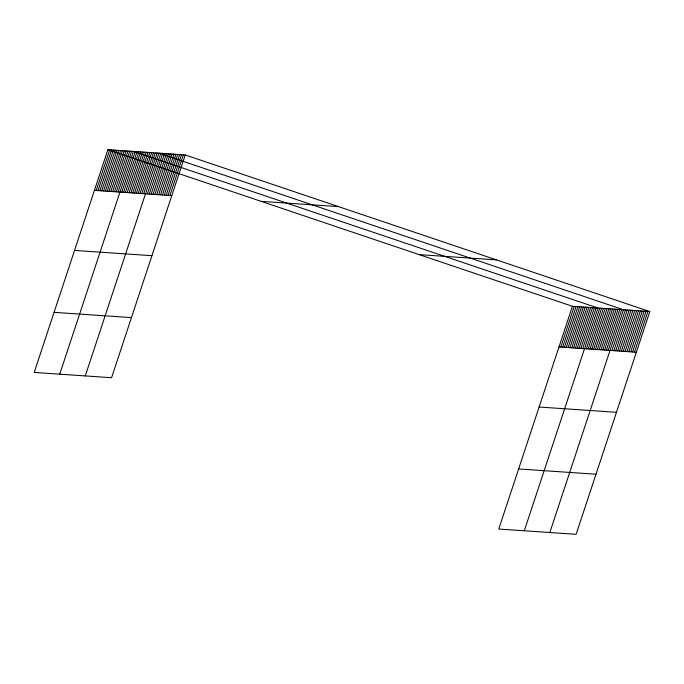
<?xml version="1.0" encoding="UTF-8"?>
<svg xmlns="http://www.w3.org/2000/svg" width="684" height="684" viewBox="0 0 684 684"><rect width="100%" height="100%" fill="white"/><g stroke="black" fill="none" stroke-linecap="round" stroke-linejoin="round"><path stroke-width="1.03" d="M185.244 154.952L107.875 149.685L34.2 372.447L111.569 377.713L185.244 154.952L649.8 311.553L576.125 534.315L498.756 529.048L572.431 306.287L649.8 311.553M96.256 190.46L109.697 149.813M98.077 190.579L111.518 149.933M99.898 190.708L113.339 150.061M101.719 190.827L115.168 150.181M103.549 190.956L116.99 150.309M105.37 191.075L118.811 150.429M107.191 191.204L120.64 150.557M109.021 191.323L122.462 150.677M110.842 191.452L124.283 150.805M112.663 191.571L126.112 150.925M114.493 191.7L127.934 151.053M116.314 191.819L129.755 151.173M118.135 191.947L131.576 151.301M59.73 374.182L133.406 151.421L597.961 308.022L524.295 530.784M121.786 192.195L135.227 151.549M123.607 192.315L137.048 151.668M125.428 192.443L138.878 151.797M127.258 192.563L140.699 151.916M129.079 192.691L142.52 152.045M130.9 192.82L144.35 152.164M132.73 192.939L146.171 152.293M134.551 193.068L147.992 152.421M136.373 193.187L149.813 152.541M138.194 193.315L151.643 152.669M140.023 193.435L153.464 152.788M141.845 193.563L155.285 152.917M143.666 193.683L157.115 153.036M85.261 375.926L158.936 153.165L623.492 309.758L549.825 532.52M147.368 193.94L160.817 153.293M149.249 194.068L162.689 153.421M151.13 194.196L164.57 153.549M153.011 194.324L166.451 153.669M154.892 194.444L168.332 153.797M156.764 194.572L170.213 153.926M158.645 194.701L172.086 154.054M160.526 194.829L173.967 154.182M162.407 194.957L175.848 154.31M164.28 195.085L177.729 154.439M166.161 195.214L179.601 154.567M168.042 195.342L181.482 154.695M169.923 195.47L183.363 154.823M560.812 347.053L574.252 306.406M562.633 347.181L576.082 306.535M564.462 347.301L577.903 306.654M566.284 347.429L579.724 306.783M568.105 347.558L581.545 306.911M569.926 347.677L583.375 307.031M571.756 347.805L585.196 307.159M573.577 347.925L587.017 307.278M575.398 348.053L588.847 307.407M577.228 348.173L590.668 307.526M579.049 348.301L592.489 307.655M580.87 348.421L594.319 307.774M582.7 348.549L596.14 307.903M586.342 348.797L599.783 308.151M588.163 348.917L601.612 308.27M589.993 349.045L603.433 308.398M591.814 349.165L605.255 308.518M593.635 349.293L607.084 308.646M595.465 349.413L608.905 308.766M597.286 349.541L610.726 308.894M599.107 349.661L612.556 309.014M600.937 349.789L614.377 309.142M602.758 349.909L616.199 309.262M604.579 350.037L618.02 309.39M606.4 350.157L619.849 309.51M608.23 350.285L621.671 309.638M611.932 350.533L625.373 309.886M613.813 350.661L627.254 310.014M615.686 350.789L629.135 310.143M617.566 350.918L631.007 310.271M619.447 351.046L632.888 310.399M621.329 351.174L634.769 310.527M623.201 351.302L636.65 310.656M625.082 351.431L638.523 310.784M626.963 351.559L640.404 310.912M628.844 351.687L642.285 311.04M630.716 351.815L644.166 311.169M632.597 351.944L646.038 311.297M634.478 352.072L647.919 311.425M261.177 201.361L338.546 206.628M94.426 190.332L171.795 195.598M419.13 254.61L496.499 259.877M74.556 250.429L151.925 255.696M54.079 312.349L131.448 317.615M558.99 346.933L636.359 352.2M539.112 407.031L616.481 412.298M518.634 468.95L596.003 474.217M107.875 149.685L572.431 306.287"/></g></svg>
